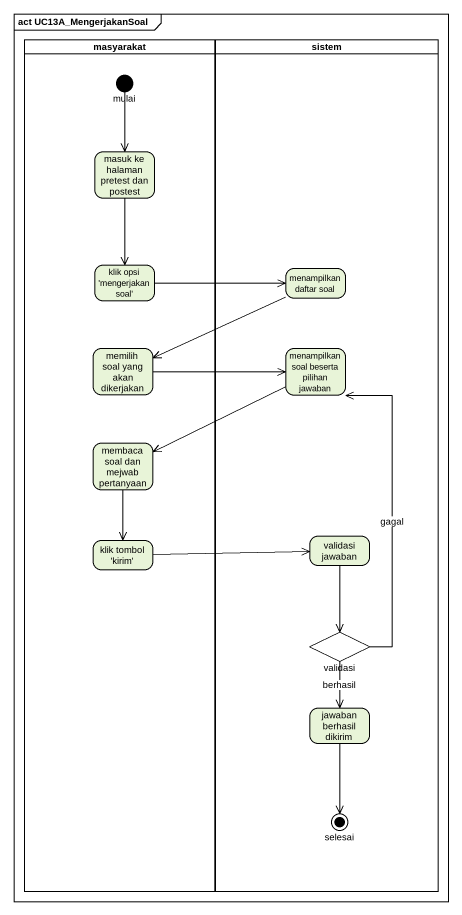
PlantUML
@startuml
mainframe act UC13A_MengerjakanSoal
hide empty description
state masyarakat <<partition>> {
  state mulai <<start>>
  state "masuk ke halaman pretest dan postest" as masuk_ke_halaman_pretest
  state "klik opsi 'mengerjakan soal'" as klik_opsi_mengerjakan_soal
  state "memilih soal yang akan dikerjakan" as memilih_soal_yang_akan
  state "membaca soal dan mejwab pertanyaan" as membaca_soal_dan_mejwab
  state "klik tombol 'kirim'" as klik_tombol_kirim
}
state sistem <<partition>> {
  state "menampilkan daftar soal" as menampilkan_daftar_soal
  state "menampilkan soal beserta pilihan jawaban" as menampilkan_soal_beserta
  state "validasi jawaban" as validasi_jawaban
  state validasi <<choice>>
  state "jawaban berhasil dikirim" as jawaban_berhasil_dikirim
  state selesai <<end>>
}
mulai --> masuk_ke_halaman_pretest
masuk_ke_halaman_pretest --> klik_opsi_mengerjakan_soal
klik_opsi_mengerjakan_soal -right-> menampilkan_daftar_soal
menampilkan_daftar_soal -left-> memilih_soal_yang_akan
memilih_soal_yang_akan -right-> menampilkan_soal_beserta
menampilkan_soal_beserta -left-> membaca_soal_dan_mejwab
membaca_soal_dan_mejwab --> klik_tombol_kirim
klik_tombol_kirim -right-> validasi_jawaban
validasi_jawaban --> validasi
validasi -up-> menampilkan_soal_beserta : gagal
validasi --> jawaban_berhasil_dikirim : berhasil
jawaban_berhasil_dikirim --> selesai
@enduml
